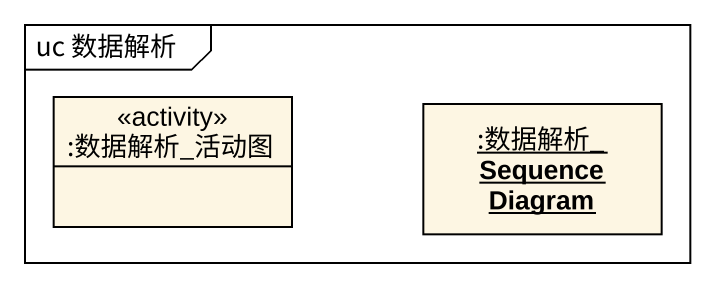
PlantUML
@startuml
mainframe uc 数据解析
hide circle
hide empty members
class ":数据解析_活动图" as 数据解析_活动图 <<activity>>
object ":数据解析_SequenceDiagram" as 数据解析_SequenceDiagram
@enduml
